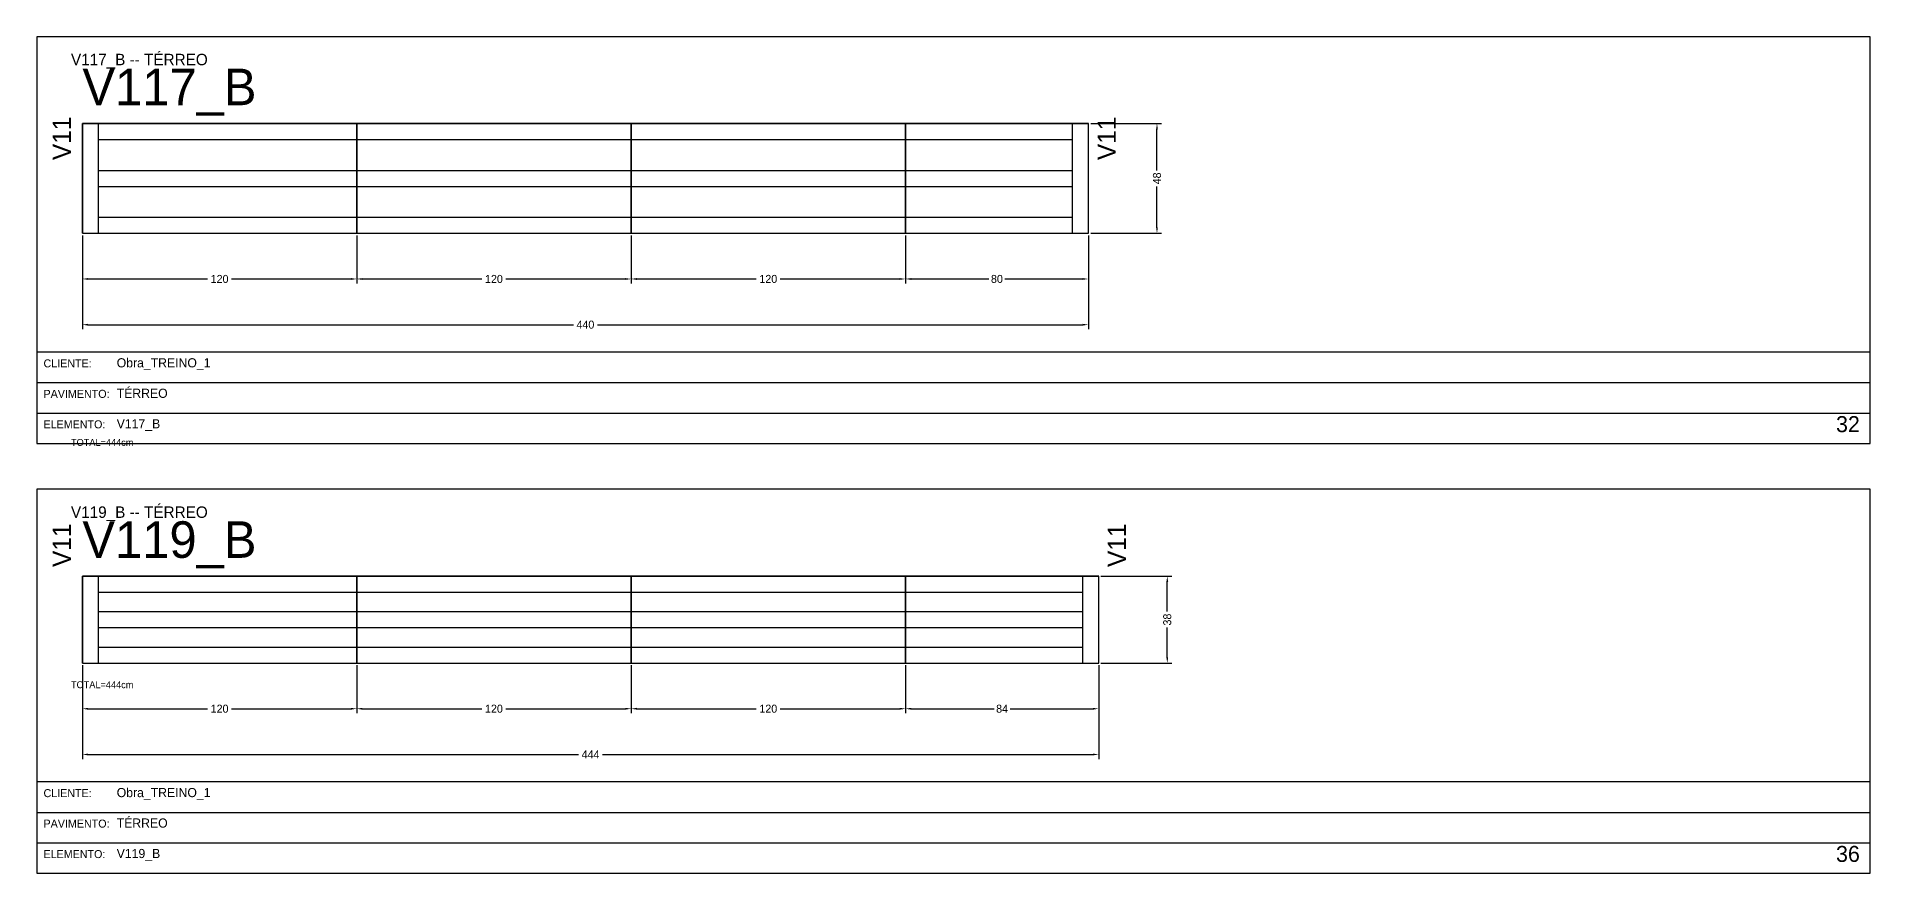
# Model space of a CAD drawing. Header units: metres. Extents: x 0 to 3268, y -4496 to 124.
# Drawn here: x 2466 to 3268, y -2612 to -2246 of the extents above; entities that cross this region are included whole.
import ezdxf

# ---------------------------------------------------------------- set-up
doc = ezdxf.new("R2010")
doc.units = ezdxf.units.M
for name, color, linetype in [('5', 5, 'Continuous'), ('BORDA_CELULA', 9, 'Continuous'), ('CARIMBO', 9, 'Continuous'), ('COTA', 241, 'Continuous'), ('NOMENCLATURA', 7, 'Continuous'), ('Painéis', 200, 'Continuous'), ('SARR_2.2x7', 40, 'Continuous')]:
    doc.layers.add(name, color=color, linetype=linetype)
doc.dimstyles.new('COTA', dxfattribs={"dimtxt": 3.5, "dimasz": 2.5, "dimexe": 2, "dimexo": 1, "dimgap": 0.9, "dimtad": 1, "dimdec": 0, "dimrnd": 1, "dimcen": 2.5, "dimclrd": 4, "dimclre": 4, "dimclrt": 4, "dimazin": 3, "dimtfac": 1, "dimtmove": 0, "dimatfit": 3})

# ---------------------------------------------------------------- blocks, each defined once
blk = doc.blocks.new('_CLOSEDFILLED')
at = {"color": 0, "linetype": 'BYBLOCK'}
blk.add_solid([(-1, 0.16), (0, 0), (-1, -0.16)], dxfattribs=at)
blk = doc.blocks.new('*D288')
at = {"color": 4}
for p, q in [((2486, -2333), (2486, -2354)), ((2606, -2333), (2606, -2354)), ((2488.5, -2352), (2540.75, -2352)), ((2551.25, -2352), (2603.5, -2352))]:
    blk.add_line(p, q, dxfattribs=at)
at = {"layer": 'Defpoints'}
for p in [(2486, -2332), (2606, -2332), (2486, -2352)]:
    blk.add_point(p, dxfattribs=at)
at = {"layer": 'COTA', "color": 4, "xscale": 2.5, "yscale": 2.5, "rotation": 180}
blk.add_blockref('_CLOSEDFILLED', (2486, -2352), dxfattribs=at)
at = {"layer": 'COTA', "color": 4, "xscale": 2.5, "yscale": 2.5}
blk.add_blockref('_CLOSEDFILLED', (2606, -2352), dxfattribs=at)
at = {"layer": 'COTA', "color": 4, "insert": (2546, -2352), "char_height": 3.5, "attachment_point": 5}
blk.add_mtext('120', dxfattribs=at)
blk = doc.blocks.new('*D289')
at = {"color": 4}
for p, q in [((2606, -2333), (2606, -2354)), ((2726, -2333), (2726, -2354)), ((2608.5, -2352), (2660.75, -2352)), ((2671.25, -2352), (2723.5, -2352))]:
    blk.add_line(p, q, dxfattribs=at)
at = {"layer": 'Defpoints'}
for p in [(2606, -2332), (2726, -2332), (2606, -2352)]:
    blk.add_point(p, dxfattribs=at)
at = {"layer": 'COTA', "color": 4, "xscale": 2.5, "yscale": 2.5, "rotation": 180}
blk.add_blockref('_CLOSEDFILLED', (2606, -2352), dxfattribs=at)
at = {"layer": 'COTA', "color": 4, "xscale": 2.5, "yscale": 2.5}
blk.add_blockref('_CLOSEDFILLED', (2726, -2352), dxfattribs=at)
at = {"layer": 'COTA', "color": 4, "insert": (2666, -2352), "char_height": 3.5, "attachment_point": 5}
blk.add_mtext('120', dxfattribs=at)
blk = doc.blocks.new('*D290')
at = {"color": 4}
for p, q in [((2726, -2333), (2726, -2354)), ((2846, -2333), (2846, -2354)), ((2728.5, -2352), (2780.75, -2352)), ((2791.25, -2352), (2843.5, -2352))]:
    blk.add_line(p, q, dxfattribs=at)
at = {"layer": 'Defpoints'}
for p in [(2726, -2332), (2846, -2332), (2726, -2352)]:
    blk.add_point(p, dxfattribs=at)
at = {"layer": 'COTA', "color": 4, "xscale": 2.5, "yscale": 2.5, "rotation": 180}
blk.add_blockref('_CLOSEDFILLED', (2726, -2352), dxfattribs=at)
at = {"layer": 'COTA', "color": 4, "xscale": 2.5, "yscale": 2.5}
blk.add_blockref('_CLOSEDFILLED', (2846, -2352), dxfattribs=at)
at = {"layer": 'COTA', "color": 4, "insert": (2786, -2352), "char_height": 3.5, "attachment_point": 5}
blk.add_mtext('120', dxfattribs=at)
blk = doc.blocks.new('*D291')
at = {"color": 4}
for p, q in [((2846, -2333), (2846, -2354)), ((2926, -2333), (2926, -2354)), ((2848.5, -2352), (2882.5, -2352)), ((2889.5, -2352), (2923.5, -2352))]:
    blk.add_line(p, q, dxfattribs=at)
at = {"layer": 'Defpoints'}
for p in [(2846, -2332), (2926, -2332), (2846, -2352)]:
    blk.add_point(p, dxfattribs=at)
at = {"layer": 'COTA', "color": 4, "xscale": 2.5, "yscale": 2.5, "rotation": 180}
blk.add_blockref('_CLOSEDFILLED', (2846, -2352), dxfattribs=at)
at = {"layer": 'COTA', "color": 4, "xscale": 2.5, "yscale": 2.5}
blk.add_blockref('_CLOSEDFILLED', (2926, -2352), dxfattribs=at)
at = {"layer": 'COTA', "color": 4, "insert": (2886, -2352), "char_height": 3.5, "attachment_point": 5}
blk.add_mtext('80', dxfattribs=at)
blk = doc.blocks.new('*D292')
at = {"color": 4}
for p, q in [((2486, -2333), (2486, -2374)), ((2926, -2333), (2926, -2374)), ((2488.5, -2372), (2700.75, -2372)), ((2711.25, -2372), (2923.5, -2372))]:
    blk.add_line(p, q, dxfattribs=at)
at = {"layer": 'Defpoints'}
for p in [(2486, -2332), (2926, -2332), (2486, -2372)]:
    blk.add_point(p, dxfattribs=at)
at = {"layer": 'COTA', "color": 4, "xscale": 2.5, "yscale": 2.5, "rotation": 180}
blk.add_blockref('_CLOSEDFILLED', (2486, -2372), dxfattribs=at)
at = {"layer": 'COTA', "color": 4, "xscale": 2.5, "yscale": 2.5}
blk.add_blockref('_CLOSEDFILLED', (2926, -2372), dxfattribs=at)
at = {"layer": 'COTA', "color": 4, "insert": (2706, -2372), "char_height": 3.5, "attachment_point": 5}
blk.add_mtext('440', dxfattribs=at)
blk = doc.blocks.new('*D293')
at = {"color": 4}
for p, q in [((2927, -2284), (2958, -2284)), ((2956, -2304.5), (2956, -2286.5)), ((2956, -2329.5), (2956, -2311.5)), ((2927, -2332), (2958, -2332))]:
    blk.add_line(p, q, dxfattribs=at)
at = {"layer": 'Defpoints'}
for p in [(2926, -2284), (2926, -2332), (2956, -2332)]:
    blk.add_point(p, dxfattribs=at)
at = {"layer": 'COTA', "color": 4, "xscale": 2.5, "yscale": 2.5}
for p, rotation in [((2956, -2284), 90), ((2956, -2332), 270)]:
    blk.add_blockref('_CLOSEDFILLED', p, dxfattribs=dict(at, rotation=rotation))
at = {"layer": 'COTA', "color": 4, "insert": (2956, -2308), "char_height": 3.5, "attachment_point": 5, "rotation": 90}
blk.add_mtext('48', dxfattribs=at)
blk = doc.blocks.new('*D294')
at = {"color": 4}
for p, q in [((2927, -2284), (2958, -2284)), ((2956, -2304.5), (2956, -2286.5)), ((2956, -2329.5), (2956, -2311.5)), ((2927, -2332), (2958, -2332))]:
    blk.add_line(p, q, dxfattribs=at)
at = {"layer": 'Defpoints'}
for p in [(2926, -2284), (2926, -2332), (2956, -2332)]:
    blk.add_point(p, dxfattribs=at)
at = {"layer": 'COTA', "color": 4, "xscale": 2.5, "yscale": 2.5}
for p, rotation in [((2956, -2284), 90), ((2956, -2332), 270)]:
    blk.add_blockref('_CLOSEDFILLED', p, dxfattribs=dict(at, rotation=rotation))
at = {"layer": 'COTA', "color": 4, "insert": (2956, -2308), "char_height": 3.5, "attachment_point": 5, "rotation": 90}
blk.add_mtext('48', dxfattribs=at)
blk = doc.blocks.new('*D295')
at = {"color": 4}
for p, q in [((2927, -2284), (2958, -2284)), ((2956, -2304.5), (2956, -2286.5)), ((2956, -2329.5), (2956, -2311.5)), ((2927, -2332), (2958, -2332))]:
    blk.add_line(p, q, dxfattribs=at)
at = {"layer": 'Defpoints'}
for p in [(2926, -2284), (2926, -2332), (2956, -2332)]:
    blk.add_point(p, dxfattribs=at)
at = {"layer": 'COTA', "color": 4, "xscale": 2.5, "yscale": 2.5}
for p, rotation in [((2956, -2284), 90), ((2956, -2332), 270)]:
    blk.add_blockref('_CLOSEDFILLED', p, dxfattribs=dict(at, rotation=rotation))
at = {"layer": 'COTA', "color": 4, "insert": (2956, -2308), "char_height": 3.5, "attachment_point": 5, "rotation": 90}
blk.add_mtext('48', dxfattribs=at)
blk = doc.blocks.new('*D296')
at = {"color": 4}
for p, q in [((2927, -2284), (2958, -2284)), ((2956, -2304.5), (2956, -2286.5)), ((2956, -2329.5), (2956, -2311.5)), ((2927, -2332), (2958, -2332))]:
    blk.add_line(p, q, dxfattribs=at)
at = {"layer": 'Defpoints'}
for p in [(2926, -2284), (2926, -2332), (2956, -2332)]:
    blk.add_point(p, dxfattribs=at)
at = {"layer": 'COTA', "color": 4, "xscale": 2.5, "yscale": 2.5}
for p, rotation in [((2956, -2284), 90), ((2956, -2332), 270)]:
    blk.add_blockref('_CLOSEDFILLED', p, dxfattribs=dict(at, rotation=rotation))
at = {"layer": 'COTA', "color": 4, "insert": (2956, -2308), "char_height": 3.5, "attachment_point": 5, "rotation": 90}
blk.add_mtext('48', dxfattribs=at)
blk = doc.blocks.new('*D324')
at = {"color": 4}
for p, q in [((2486, -2521), (2486, -2542)), ((2606, -2521), (2606, -2542)), ((2488.5, -2540), (2540.75, -2540)), ((2551.25, -2540), (2603.5, -2540))]:
    blk.add_line(p, q, dxfattribs=at)
at = {"layer": 'Defpoints'}
for p in [(2486, -2520), (2606, -2520), (2486, -2540)]:
    blk.add_point(p, dxfattribs=at)
at = {"layer": 'COTA', "color": 4, "xscale": 2.5, "yscale": 2.5, "rotation": 180}
blk.add_blockref('_CLOSEDFILLED', (2486, -2540), dxfattribs=at)
at = {"layer": 'COTA', "color": 4, "xscale": 2.5, "yscale": 2.5}
blk.add_blockref('_CLOSEDFILLED', (2606, -2540), dxfattribs=at)
at = {"layer": 'COTA', "color": 4, "insert": (2546, -2540), "char_height": 3.5, "attachment_point": 5}
blk.add_mtext('120', dxfattribs=at)
blk = doc.blocks.new('*D325')
at = {"color": 4}
for p, q in [((2606, -2521), (2606, -2542)), ((2726, -2521), (2726, -2542)), ((2608.5, -2540), (2660.75, -2540)), ((2671.25, -2540), (2723.5, -2540))]:
    blk.add_line(p, q, dxfattribs=at)
at = {"layer": 'Defpoints'}
for p in [(2606, -2520), (2726, -2520), (2606, -2540)]:
    blk.add_point(p, dxfattribs=at)
at = {"layer": 'COTA', "color": 4, "xscale": 2.5, "yscale": 2.5, "rotation": 180}
blk.add_blockref('_CLOSEDFILLED', (2606, -2540), dxfattribs=at)
at = {"layer": 'COTA', "color": 4, "xscale": 2.5, "yscale": 2.5}
blk.add_blockref('_CLOSEDFILLED', (2726, -2540), dxfattribs=at)
at = {"layer": 'COTA', "color": 4, "insert": (2666, -2540), "char_height": 3.5, "attachment_point": 5}
blk.add_mtext('120', dxfattribs=at)
blk = doc.blocks.new('*D326')
at = {"color": 4}
for p, q in [((2726, -2521), (2726, -2542)), ((2846, -2521), (2846, -2542)), ((2728.5, -2540), (2780.75, -2540)), ((2791.25, -2540), (2843.5, -2540))]:
    blk.add_line(p, q, dxfattribs=at)
at = {"layer": 'Defpoints'}
for p in [(2726, -2520), (2846, -2520), (2726, -2540)]:
    blk.add_point(p, dxfattribs=at)
at = {"layer": 'COTA', "color": 4, "xscale": 2.5, "yscale": 2.5, "rotation": 180}
blk.add_blockref('_CLOSEDFILLED', (2726, -2540), dxfattribs=at)
at = {"layer": 'COTA', "color": 4, "xscale": 2.5, "yscale": 2.5}
blk.add_blockref('_CLOSEDFILLED', (2846, -2540), dxfattribs=at)
at = {"layer": 'COTA', "color": 4, "insert": (2786, -2540), "char_height": 3.5, "attachment_point": 5}
blk.add_mtext('120', dxfattribs=at)
blk = doc.blocks.new('*D327')
at = {"color": 4}
for p, q in [((2846, -2521), (2846, -2542)), ((2930.5, -2521), (2930.5, -2542)), ((2848.5, -2540), (2884.75, -2540)), ((2891.75, -2540), (2928, -2540))]:
    blk.add_line(p, q, dxfattribs=at)
at = {"layer": 'Defpoints'}
for p in [(2846, -2520), (2930.5, -2520), (2846, -2540)]:
    blk.add_point(p, dxfattribs=at)
at = {"layer": 'COTA', "color": 4, "xscale": 2.5, "yscale": 2.5, "rotation": 180}
blk.add_blockref('_CLOSEDFILLED', (2846, -2540), dxfattribs=at)
at = {"layer": 'COTA', "color": 4, "xscale": 2.5, "yscale": 2.5}
blk.add_blockref('_CLOSEDFILLED', (2930.5, -2540), dxfattribs=at)
at = {"layer": 'COTA', "color": 4, "insert": (2888.25, -2540), "char_height": 3.5, "attachment_point": 5}
blk.add_mtext('84', dxfattribs=at)
blk = doc.blocks.new('*D328')
at = {"color": 4}
for p, q in [((2486, -2521), (2486, -2562)), ((2930.5, -2521), (2930.5, -2562)), ((2488.5, -2560), (2703, -2560)), ((2713.5, -2560), (2928, -2560))]:
    blk.add_line(p, q, dxfattribs=at)
at = {"layer": 'Defpoints'}
for p in [(2486, -2520), (2930.5, -2520), (2486, -2560)]:
    blk.add_point(p, dxfattribs=at)
at = {"layer": 'COTA', "color": 4, "xscale": 2.5, "yscale": 2.5, "rotation": 180}
blk.add_blockref('_CLOSEDFILLED', (2486, -2560), dxfattribs=at)
at = {"layer": 'COTA', "color": 4, "xscale": 2.5, "yscale": 2.5}
blk.add_blockref('_CLOSEDFILLED', (2930.5, -2560), dxfattribs=at)
at = {"layer": 'COTA', "color": 4, "insert": (2708.25, -2560), "char_height": 3.5, "attachment_point": 5}
blk.add_mtext('444', dxfattribs=at)
blk = doc.blocks.new('*D329')
at = {"color": 4}
for p, q in [((2931.5, -2482), (2962.5, -2482)), ((2960.5, -2497.5), (2960.5, -2484.5)), ((2960.5, -2517.5), (2960.5, -2504.5)), ((2931.5, -2520), (2962.5, -2520))]:
    blk.add_line(p, q, dxfattribs=at)
at = {"layer": 'Defpoints'}
for p in [(2930.5, -2482), (2930.5, -2520), (2960.5, -2520)]:
    blk.add_point(p, dxfattribs=at)
at = {"layer": 'COTA', "color": 4, "xscale": 2.5, "yscale": 2.5}
for p, rotation in [((2960.5, -2482), 90), ((2960.5, -2520), 270)]:
    blk.add_blockref('_CLOSEDFILLED', p, dxfattribs=dict(at, rotation=rotation))
at = {"layer": 'COTA', "color": 4, "insert": (2960.5, -2501), "char_height": 3.5, "attachment_point": 5, "rotation": 90}
blk.add_mtext('38', dxfattribs=at)
blk = doc.blocks.new('*D330')
at = {"color": 4}
for p, q in [((2931.5, -2482), (2962.5, -2482)), ((2960.5, -2497.5), (2960.5, -2484.5)), ((2960.5, -2517.5), (2960.5, -2504.5)), ((2931.5, -2520), (2962.5, -2520))]:
    blk.add_line(p, q, dxfattribs=at)
at = {"layer": 'Defpoints'}
for p in [(2930.5, -2482), (2930.5, -2520), (2960.5, -2520)]:
    blk.add_point(p, dxfattribs=at)
at = {"layer": 'COTA', "color": 4, "xscale": 2.5, "yscale": 2.5}
for p, rotation in [((2960.5, -2482), 90), ((2960.5, -2520), 270)]:
    blk.add_blockref('_CLOSEDFILLED', p, dxfattribs=dict(at, rotation=rotation))
at = {"layer": 'COTA', "color": 4, "insert": (2960.5, -2501), "char_height": 3.5, "attachment_point": 5, "rotation": 90}
blk.add_mtext('38', dxfattribs=at)
blk = doc.blocks.new('*D331')
at = {"color": 4}
for p, q in [((2931.5, -2482), (2962.5, -2482)), ((2960.5, -2497.5), (2960.5, -2484.5)), ((2960.5, -2517.5), (2960.5, -2504.5)), ((2931.5, -2520), (2962.5, -2520))]:
    blk.add_line(p, q, dxfattribs=at)
at = {"layer": 'Defpoints'}
for p in [(2930.5, -2482), (2930.5, -2520), (2960.5, -2520)]:
    blk.add_point(p, dxfattribs=at)
at = {"layer": 'COTA', "color": 4, "xscale": 2.5, "yscale": 2.5}
for p, rotation in [((2960.5, -2482), 90), ((2960.5, -2520), 270)]:
    blk.add_blockref('_CLOSEDFILLED', p, dxfattribs=dict(at, rotation=rotation))
at = {"layer": 'COTA', "color": 4, "insert": (2960.5, -2501), "char_height": 3.5, "attachment_point": 5, "rotation": 90}
blk.add_mtext('38', dxfattribs=at)
blk = doc.blocks.new('*D332')
at = {"color": 4}
for p, q in [((2931.5, -2482), (2962.5, -2482)), ((2960.5, -2497.5), (2960.5, -2484.5)), ((2960.5, -2517.5), (2960.5, -2504.5)), ((2931.5, -2520), (2962.5, -2520))]:
    blk.add_line(p, q, dxfattribs=at)
at = {"layer": 'Defpoints'}
for p in [(2930.5, -2482), (2930.5, -2520), (2960.5, -2520)]:
    blk.add_point(p, dxfattribs=at)
at = {"layer": 'COTA', "color": 4, "xscale": 2.5, "yscale": 2.5}
for p, rotation in [((2960.5, -2482), 90), ((2960.5, -2520), 270)]:
    blk.add_blockref('_CLOSEDFILLED', p, dxfattribs=dict(at, rotation=rotation))
at = {"layer": 'COTA', "color": 4, "insert": (2960.5, -2501), "char_height": 3.5, "attachment_point": 5, "rotation": 90}
blk.add_mtext('38', dxfattribs=at)

msp = doc.modelspace()

# ---------------------------------------------------------------- linework, layer by layer
at = {"layer": 'BORDA_CELULA'}
for points in [[(2466, -2424), (3268, -2424), (3268, -2246), (2466, -2246)], [(2466, -2424), (3268, -2424), (3268, -2384), (2466, -2384)], [(2466, -2612), (3268, -2612), (3268, -2444), (2466, -2444)], [(2466, -2612), (3268, -2612), (3268, -2572), (2466, -2572)]]:
    msp.add_lwpolyline(points, close=True, dxfattribs=at)
at = {"layer": 'CARIMBO'}
for p, q in [((2466, -2397.33), (3268, -2397.33)), ((2466, -2410.67), (3268, -2410.67)), ((2466, -2424), (3268, -2424)), ((2466, -2585.33), (3268, -2585.33)), ((2466, -2598.67), (3268, -2598.67)), ((2466, -2612), (3268, -2612))]:
    msp.add_line(p, q, dxfattribs=at)
at = {"layer": 'Painéis'}
for points in [[(2486, -2332), (2486, -2284)], [(2486, -2284), (2606, -2284)], [(2486, -2332), (2606, -2332), (2606, -2284), (2486, -2284), (2486, -2332)], [(2606, -2332), (2606, -2284)], [(2606, -2284), (2726, -2284)], [(2606, -2332), (2726, -2332), (2726, -2284), (2606, -2284), (2606, -2332)], [(2726, -2332), (2726, -2284)], [(2726, -2284), (2846, -2284)], [(2726, -2332), (2846, -2332), (2846, -2284), (2726, -2284), (2726, -2332)], [(2846, -2332), (2846, -2284)], [(2846, -2284), (2926, -2284)], [(2846, -2332), (2926, -2332), (2926, -2284), (2846, -2284), (2846, -2332)], [(2926, -2332), (2926, -2284)], [(2486, -2332), (2606, -2332)], [(2606, -2332), (2726, -2332)], [(2726, -2332), (2846, -2332)], [(2846, -2332), (2926, -2332)], [(2486, -2520), (2486, -2482)], [(2486, -2482), (2606, -2482)], [(2486, -2520), (2606, -2520), (2606, -2482), (2486, -2482), (2486, -2520)], [(2606, -2520), (2606, -2482)], [(2606, -2482), (2726, -2482)], [(2606, -2520), (2726, -2520), (2726, -2482), (2606, -2482), (2606, -2520)], [(2726, -2520), (2726, -2482)], [(2726, -2482), (2846, -2482)], [(2726, -2520), (2846, -2520), (2846, -2482), (2726, -2482), (2726, -2520)], [(2846, -2520), (2846, -2482)], [(2846, -2482), (2930.5, -2482)], [(2846, -2520), (2930.5, -2520), (2930.5, -2482), (2846, -2482), (2846, -2520)], [(2930.5, -2520), (2930.5, -2482)], [(2486, -2520), (2606, -2520)], [(2606, -2520), (2726, -2520)], [(2726, -2520), (2846, -2520)], [(2846, -2520), (2930.5, -2520)]]:
    msp.add_lwpolyline(points, dxfattribs=at)
at = {"layer": 'SARR_2.2x7'}
for points in [[(2493, -2332), (2493, -2284)], [(2919, -2332), (2919, -2284)], [(2493, -2291), (2606, -2291)], [(2606, -2291), (2726, -2291)], [(2726, -2291), (2846, -2291)], [(2846, -2291), (2919, -2291)], [(2493, -2304.5), (2606, -2304.5)], [(2606, -2304.5), (2726, -2304.5)], [(2726, -2304.5), (2846, -2304.5)], [(2846, -2304.5), (2919, -2304.5)], [(2493, -2311.5), (2606, -2311.5)], [(2606, -2311.5), (2726, -2311.5)], [(2726, -2311.5), (2846, -2311.5)], [(2846, -2311.5), (2919, -2311.5)], [(2493, -2325), (2606, -2325)], [(2606, -2325), (2726, -2325)], [(2726, -2325), (2846, -2325)], [(2846, -2325), (2919, -2325)], [(2493, -2520), (2493, -2482)], [(2923.5, -2520), (2923.5, -2482)], [(2493, -2489), (2606, -2489)], [(2606, -2489), (2726, -2489)], [(2726, -2489), (2846, -2489)], [(2846, -2489), (2923.5, -2489)], [(2493, -2497.5), (2606, -2497.5)], [(2606, -2497.5), (2726, -2497.5)], [(2726, -2497.5), (2846, -2497.5)], [(2846, -2497.5), (2923.5, -2497.5)], [(2493, -2504.5), (2606, -2504.5)], [(2606, -2504.5), (2726, -2504.5)], [(2726, -2504.5), (2846, -2504.5)], [(2846, -2504.5), (2923.5, -2504.5)], [(2493, -2513), (2606, -2513)], [(2606, -2513), (2726, -2513)], [(2726, -2513), (2846, -2513)], [(2846, -2513), (2923.5, -2513)]]:
    msp.add_lwpolyline(points, dxfattribs=at)

# ---------------------------------------------------------------- texts
at = {"layer": '5'}
for p in [(2481, -2300), (2938, -2300), (2481, -2478), (2942.5, -2478)]:
    msp.add_text('V11', height=8, rotation=90, dxfattribs=at).set_placement(p)
at = {"layer": 'CARIMBO', "color": 9}
for s, p in [('CLIENTE:', (2469, -2390.67)), ('PAVIMENTO:', (2469, -2404)), ('ELEMENTO:', (2469, -2417.33)), ('CLIENTE:', (2469, -2578.67)), ('PAVIMENTO:', (2469, -2592)), ('ELEMENTO:', (2469, -2605.33))]:
    msp.add_text(s, height=3.5, dxfattribs=at).set_placement(p)
at = {"layer": 'CARIMBO', "color": 2}
for s, p in [('Obra_TREINO_1', (2501, -2390.67)), ('TÉRREO', (2501, -2404)), ('V117_B', (2501, -2417.33)), ('Obra_TREINO_1', (2501, -2578.67)), ('TÉRREO', (2501, -2592)), ('V119_B', (2501, -2605.33))]:
    msp.add_text(s, height=4, dxfattribs=at).set_placement(p)
at = {"layer": 'CARIMBO', "color": 3}
for s, p in [('32', (3253, -2419)), ('36', (3253, -2607))]:
    msp.add_text(s, height=7, dxfattribs=at).set_placement(p)
at = {"layer": 'COTA'}
for p in [(2481, -2425), (2481, -2531)]:
    msp.add_text('TOTAL=444cm', height=3, dxfattribs=at).set_placement(p)
at = {"layer": 'NOMENCLATURA'}
for s, height, p in [('V117_B -- TÉRREO', 5, (2481, -2258.5)), ('V117_B', 16, (2486, -2276)), ('V119_B -- TÉRREO', 5, (2481, -2456.5)), ('V119_B', 16, (2486, -2474))]:
    msp.add_text(s, height=height, dxfattribs=at).set_placement(p)

# ---------------------------------------------------------------- dimensions: what is measured, and where the dimension line sits
at = {"layer": 'COTA'}
for base, p1, p2, picture, middle in [((2956, -2332), (2926, -2332), (2926, -2284), '*D293', (2956, -2308)), ((2956, -2332), (2926, -2332), (2926, -2284), '*D294', (2956, -2308)), ((2956, -2332), (2926, -2332), (2926, -2284), '*D295', (2956, -2308)), ((2956, -2332), (2926, -2332), (2926, -2284), '*D296', (2956, -2308)), ((2960.5, -2520), (2930.5, -2520), (2930.5, -2482), '*D329', (2960.5, -2501)), ((2960.5, -2520), (2930.5, -2520), (2930.5, -2482), '*D330', (2960.5, -2501)), ((2960.5, -2520), (2930.5, -2520), (2930.5, -2482), '*D331', (2960.5, -2501)), ((2960.5, -2520), (2930.5, -2520), (2930.5, -2482), '*D332', (2960.5, -2501))]:
    dim = msp.add_linear_dim(base=base, p1=p1, p2=p2, angle=90, dimstyle='COTA', dxfattribs=at)
    dim.commit()
    dim.dimension.update_dxf_attribs({"geometry": picture, "text_midpoint": middle})
for base, p1, p2, picture, middle in [((2486, -2352), (2486, -2332), (2606, -2332), '*D288', (2546, -2352)), ((2486, -2372), (2486, -2332), (2926, -2332), '*D292', (2706, -2372)), ((2606, -2352), (2606, -2332), (2726, -2332), '*D289', (2666, -2352)), ((2726, -2352), (2726, -2332), (2846, -2332), '*D290', (2786, -2352)), ((2846, -2352), (2846, -2332), (2926, -2332), '*D291', (2886, -2352)), ((2486, -2540), (2486, -2520), (2606, -2520), '*D324', (2546, -2540)), ((2486, -2560), (2486, -2520), (2930.5, -2520), '*D328', (2708.25, -2560)), ((2606, -2540), (2606, -2520), (2726, -2520), '*D325', (2666, -2540)), ((2726, -2540), (2726, -2520), (2846, -2520), '*D326', (2786, -2540)), ((2846, -2540), (2846, -2520), (2930.5, -2520), '*D327', (2888.25, -2540))]:
    dim = msp.add_linear_dim(base=base, p1=p1, p2=p2, dimstyle='COTA', dxfattribs=at)
    dim.commit()
    dim.dimension.update_dxf_attribs({"geometry": picture, "text_midpoint": middle})

doc.saveas('drawing.dxf')
